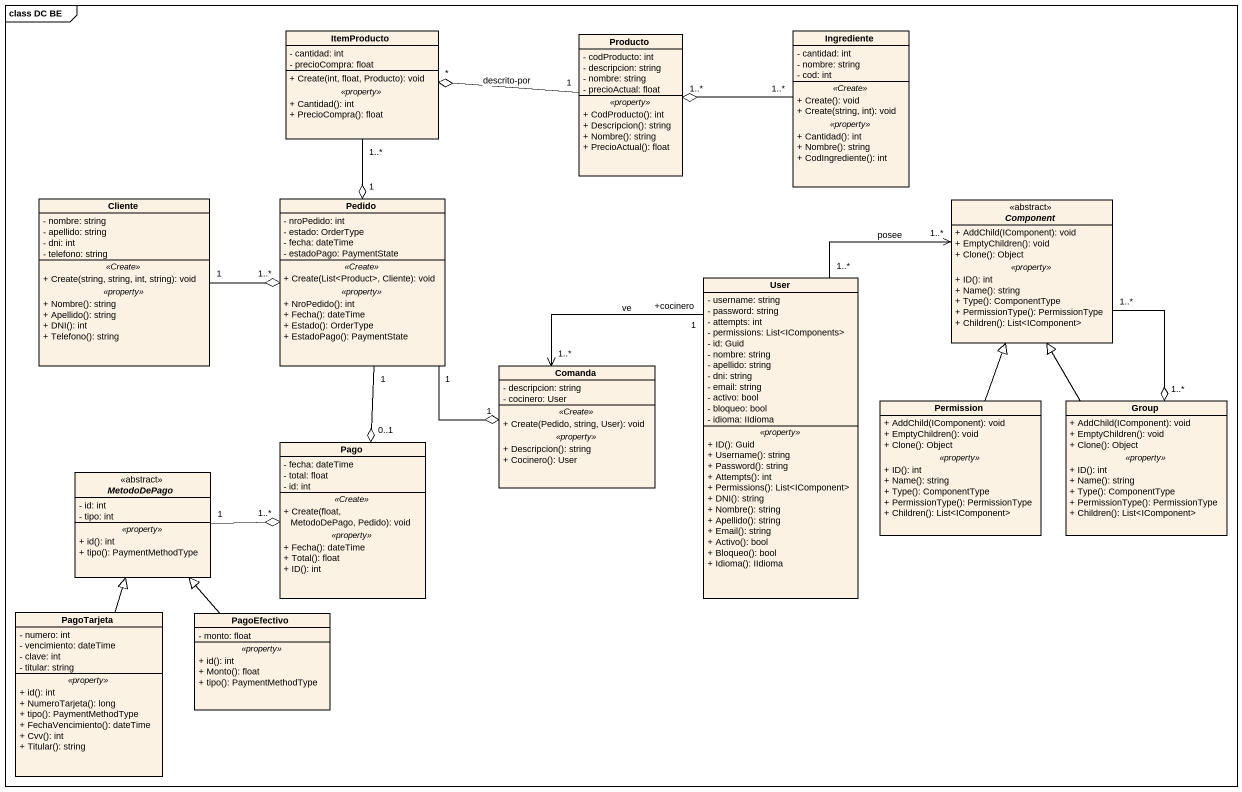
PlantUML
@startuml
mainframe class DC BE
hide circle
hide empty members
skinparam classAttributeIconSize 0
class ItemProducto {
  - cantidad: int
  - precioCompra: float
  --
  + Create(int, float, Producto): void
  .. <<property>> ..
  + Cantidad(): int
  + PrecioCompra(): float
}
class Producto {
  - codProducto: int
  - descripcion: string
  - nombre: string
  - precioActual: float
  .. <<property>> ..
  + CodProducto(): int
  + Descripcion(): string
  + Nombre(): string
  + PrecioActual(): float
}
class Ingrediente {
  - cantidad: int
  - nombre: string
  - cod: int
  .. <<Create>> ..
  + Create(): void
  + Create(string, int): void
  .. <<property>> ..
  + Cantidad(): int
  + Nombre(): string
  + CodIngrediente(): int
}
class Cliente {
  - nombre: string
  - apellido: string
  - dni: int
  - telefono: string
  .. <<Create>> ..
  + Create(string, string, int, string): void
  .. <<property>> ..
  + Nombre(): string
  + Apellido(): string
  + DNI(): int
  + Telefono(): string
}
class Pedido {
  - nroPedido: int
  - estado: OrderType
  - fecha: dateTime
  - estadoPago: PaymentState
  .. <<Create>> ..
  + Create(List<Product>, Cliente): void
  .. <<property>> ..
  + NroPedido(): int
  + Fecha(): dateTime
  + Estado(): OrderType
  + EstadoPago(): PaymentState
}
abstract class "Component" as Component_ <<abstract>> {
  + AddChild(IComponent): void
  + EmptyChildren(): void
  + Clone(): Object
  .. <<property>> ..
  + ID(): int
  + Name(): string
  + Type(): ComponentType
  + PermissionType(): PermissionType
  + Children(): List<IComponent>
}
class User {
  - username: string
  - password: string
  - attempts: int
  - permissions: List<IComponents>
  - id: Guid
  - nombre: string
  - apellido: string
  - dni: string
  - email: string
  - activo: bool
  - bloqueo: bool
  - idioma: IIdioma
  .. <<property>> ..
  + ID(): Guid
  + Username(): string
  + Password(): string
  + Attempts(): int
  + Permissions(): List<IComponent>
  + DNI(): string
  + Nombre(): string
  + Apellido(): string
  + Email(): string
  + Activo(): bool
  + Bloqueo(): bool
  + Idioma(): IIdioma
}
class Comanda {
  - descripcion: string
  - cocinero: User
  .. <<Create>> ..
  + Create(Pedido, string, User): void
  .. <<property>> ..
  + Descripcion(): string
  + Cocinero(): User
}
class Permission {
  + AddChild(IComponent): void
  + EmptyChildren(): void
  + Clone(): Object
  .. <<property>> ..
  + ID(): int
  + Name(): string
  + Type(): ComponentType
  + PermissionType(): PermissionType
  + Children(): List<IComponent>
}
class "Group" as Group_ {
  + AddChild(IComponent): void
  + EmptyChildren(): void
  + Clone(): Object
  .. <<property>> ..
  + ID(): int
  + Name(): string
  + Type(): ComponentType
  + PermissionType(): PermissionType
  + Children(): List<IComponent>
}
class Pago {
  - fecha: dateTime
  - total: float
  - id: int
  .. <<Create>> ..
  + Create(float, MetodoDePago, Pedido): void
  .. <<property>> ..
  + Fecha(): dateTime
  + Total(): float
  + ID(): int
}
abstract class MetodoDePago <<abstract>> {
  - id: int
  - tipo: int
  .. <<property>> ..
  + id(): int
  + tipo(): PaymentMethodType
}
class PagoTarjeta {
  - numero: int
  - vencimiento: dateTime
  - clave: int
  - titular: string
  .. <<property>> ..
  + id(): int
  + NumeroTarjeta(): long
  + tipo(): PaymentMethodType
  + FechaVencimiento(): dateTime
  + Cvv(): int
  + Titular(): string
}
class PagoEfectivo {
  - monto: float
  .. <<property>> ..
  + id(): int
  + Monto(): float
  + tipo(): PaymentMethodType
}
ItemProducto "1..*" --o "1" Pedido
Producto "1" -left-o "*" ItemProducto : descrito-por
Ingrediente "1..*" -left-o "1..*" Producto
Cliente "1" -right-o "1..*" Pedido
Pedido "1" --o "1" Comanda
Pedido "1" --o "0..1" Pago
Component_ "1..*" --o "1..*" Group_
User "1..*" -up-> "1..*" Component_ : posee
User "+cocinero\n1" -left-> "1..*" Comanda : ve
Permission -up-|> Component_
Group_ -up-|> Component_
MetodoDePago "1" -right-o "1..*" Pago
PagoTarjeta -up-|> MetodoDePago
PagoEfectivo -up-|> MetodoDePago
@enduml
